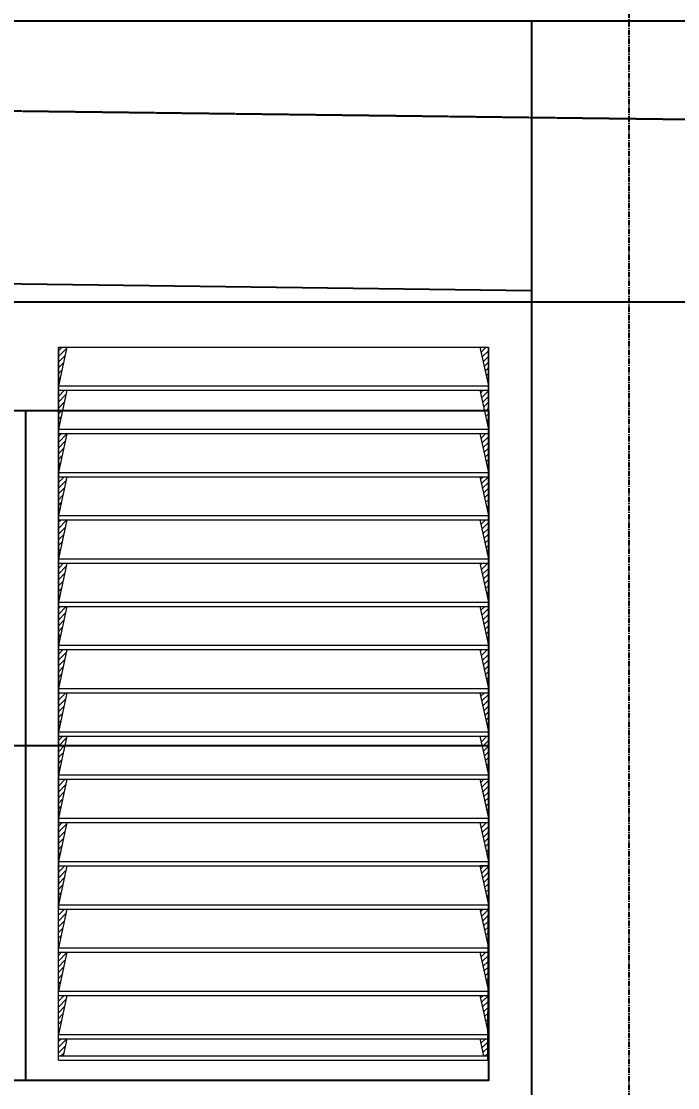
# Model space of a CAD drawing. Header units: inches. Extents: x 102027 to 175311, y -32523 to 10797.
# Drawn here: x 167307 to 168824, y -24930 to -22463 of the extents above; entities that cross this region are included whole.
import ezdxf
from ezdxf import colors
from ezdxf.entities.mleader import LeaderData, LeaderLine
from ezdxf.math import Vec2, Vec3

# ---------------------------------------------------------------- set-up
doc = ezdxf.new("R2010")
doc.units = ezdxf.units.IN
doc.header["$MEASUREMENT"] = 0
for name, pattern in [('CENTER', [2, 1.25, -0.25, 0.25, -0.25]), ('HIDDEN', [0.375, 0.25, -0.125]), ('HIDDEN2', [0.1875, 0.125, -0.0625])]:
    doc.linetypes.add(name, pattern=pattern)
for name, color, linetype in [('1', 1, 'CENTER'), ('M-HVAC-DUCT-NEW', 5, 'Continuous'), ('M-HVAC-PIPE-NEW', 6, 'HIDDEN2'), ('M-X-BKGD', 8, 'Continuous')]:
    doc.layers.add(name, color=color, linetype=linetype)
doc.layers.add('grid nos', color=253, linetype='Continuous', lineweight=0)
doc.styles.add('RomanS', font='romans.shx', dxfattribs={"width": 0.8})

# ---------------------------------------------------------------- blocks, each defined once
blk = doc.blocks.new('LOUVER VIL 3')
at = {"layer": '1', "color": 170, "lineweight": 0}
for p, q in [((105654.3, -12810.9), (106648.3, -12810.9)), ((105654.3, -14110.9), (105654.3, -12810.9)), ((105654.3, -12810.9), (105654.3, -14110.9)), ((106628.3, -12810.9), (106648.3, -12810.9)), ((106628.3, -12810.9), (106648.3, -12810.9)), ((106648.3, -14460.9), (106648.3, -12810.9)), ((106648.3, -12810.9), (106648.3, -14460.9)), ((105654.3, -12900.9), (106648.3, -12900.9)), ((105654.3, -12910.9), (106648.3, -12910.9)), ((106628.3, -12910.9), (106648.3, -12910.9)), ((106628.3, -12910.9), (106648.3, -12910.9)), ((105654.3, -13000.9), (106648.3, -13000.9)), ((105654.3, -13010.9), (106648.3, -13010.9)), ((106628.3, -13010.9), (106648.3, -13010.9)), ((106628.3, -13010.9), (106648.3, -13010.9)), ((105654.3, -13100.9), (106648.3, -13100.9)), ((105654.3, -13110.9), (106648.3, -13110.9)), ((106628.3, -13110.9), (106648.3, -13110.9)), ((106628.3, -13110.9), (106648.3, -13110.9)), ((105654.3, -13200.9), (106648.3, -13200.9)), ((105654.3, -13210.9), (106648.3, -13210.9)), ((106628.3, -13210.9), (106648.3, -13210.9)), ((106628.3, -13210.9), (106648.3, -13210.9)), ((105654.3, -13300.9), (106648.3, -13300.9)), ((105654.3, -13310.9), (106648.3, -13310.9)), ((106628.3, -13310.9), (106648.3, -13310.9)), ((106628.3, -13310.9), (106648.3, -13310.9)), ((105654.3, -13400.9), (106648.3, -13400.9)), ((105654.3, -13410.9), (106648.3, -13410.9)), ((106628.3, -13410.9), (106648.3, -13410.9)), ((106628.3, -13410.9), (106648.3, -13410.9)), ((105654.3, -13500.9), (106648.3, -13500.9)), ((105654.3, -13510.9), (106648.3, -13510.9)), ((106628.3, -13510.9), (106648.3, -13510.9)), ((106628.3, -13510.9), (106648.3, -13510.9)), ((105654.3, -13600.9), (106648.3, -13600.9)), ((105654.3, -13610.9), (106648.3, -13610.9)), ((106628.3, -13610.9), (106648.3, -13610.9)), ((106628.3, -13610.9), (106648.3, -13610.9)), ((105654.3, -13700.9), (106648.3, -13700.9)), ((105654.3, -13710.9), (106648.3, -13710.9)), ((106628.3, -13710.9), (106648.3, -13710.9)), ((106628.3, -13710.9), (106648.3, -13710.9)), ((105654.3, -13800.9), (106648.3, -13800.9)), ((105654.3, -13810.9), (106648.3, -13810.9)), ((106628.3, -13810.9), (106648.3, -13810.9)), ((106628.3, -13810.9), (106648.3, -13810.9)), ((105654.3, -13900.9), (106648.3, -13900.9)), ((105654.3, -13910.9), (106648.3, -13910.9)), ((106628.3, -13910.9), (106648.3, -13910.9)), ((106628.3, -13910.9), (106648.3, -13910.9)), ((105654.3, -14000.9), (106648.3, -14000.9)), ((105654.3, -14010.9), (106648.3, -14010.9)), ((106628.3, -14010.9), (106648.3, -14010.9)), ((106628.3, -14010.9), (106648.3, -14010.9)), ((105654.3, -14100.9), (106648.3, -14100.9)), ((106648.1, -14100.9), (106648.3, -14100.9)), ((106648.1, -14100.9), (106648.3, -14100.9)), ((105654.3, -14110.9), (106648.3, -14110.9)), ((106628.3, -14110.9), (106648.3, -14110.9)), ((106628.3, -14110.9), (106648.3, -14110.9)), ((105654.3, -14200.9), (106648.3, -14200.9)), ((106647.9, -14200.9), (106648.3, -14200.9)), ((106647.9, -14200.9), (106648.3, -14200.9)), ((105654.3, -14210.9), (106648.3, -14210.9)), ((106628.3, -14210.9), (106648.3, -14210.9)), ((106628.3, -14210.9), (106648.3, -14210.9)), ((105654.3, -14300.9), (106648.3, -14300.9)), ((106647.7, -14300.9), (106648.3, -14300.9)), ((106647.7, -14300.9), (106648.3, -14300.9)), ((105654.3, -14310.9), (106648.3, -14310.9)), ((106628.3, -14310.9), (106648.3, -14310.9)), ((106628.3, -14310.9), (106648.3, -14310.9)), ((105654.3, -14400.9), (106648.3, -14400.9)), ((106647.5, -14400.9), (106648.3, -14400.9)), ((106647.5, -14400.9), (106648.3, -14400.9)), ((105654.3, -14410.9), (106648.3, -14410.9)), ((106628.3, -14410.9), (106648.3, -14410.9)), ((106628.3, -14410.9), (106648.3, -14410.9)), ((105654.3, -14450.9), (106648.3, -14450.9)), ((106637.2, -14450.9), (106648.3, -14450.9)), ((106637.2, -14450.9), (106647.4, -14450.9)), ((105654.3, -14460.9), (106648.3, -14460.9)), ((106647.4, -14460.9), (106648.3, -14460.9))]:
    blk.add_line(p, q, dxfattribs=at)
at = {"layer": 'grid nos', "color": 170, "linetype": 'Continuous', "ltscale": 10000}
for p, q in [((105654.3, -12819.4), (105662.8, -12810.9)), ((105654.3, -12832.7), (105673.8, -12813.2)), ((106628.6, -12812.5), (106630.3, -12810.9)), ((106631, -12823.4), (106643.5, -12810.9)), ((106633.4, -12834.2), (106648.3, -12819.4)), ((105654.3, -12845.9), (105670, -12830.2)), ((105654.3, -12859.2), (105666.2, -12847.3)), ((106635.9, -12845), (106648.3, -12832.6)), ((106638.3, -12855.9), (106648.3, -12845.9)), ((105654.3, -12872.4), (105662.4, -12864.3)), ((106640.7, -12866.7), (106648.3, -12859.2)), ((106643.1, -12877.6), (106648.3, -12872.4)), ((105654.3, -12885.7), (105658.6, -12881.4)), ((105654.3, -12899), (105654.8, -12898.4)), ((106645.5, -12888.4), (106648.3, -12885.7)), ((106647.9, -12899.3), (106648.3, -12898.9)), ((105654.3, -12912.2), (105655.6, -12910.9)), ((105654.3, -12925.5), (105668.9, -12910.9)), ((105654.3, -12938.7), (105672, -12921)), ((106629.7, -12917.5), (106636.3, -12910.9)), ((106632.1, -12928.3), (106648.3, -12912.2)), ((105654.3, -12952), (105668.2, -12938)), ((106634.6, -12939.2), (106648.3, -12925.5)), ((106637, -12950), (106648.3, -12938.7)), ((105654.3, -12965.2), (105664.4, -12955.1)), ((105654.3, -12978.5), (105660.7, -12972.1)), ((106639.4, -12960.9), (106648.3, -12952)), ((106641.8, -12971.7), (106648.3, -12965.2)), ((105654.3, -12991.8), (105656.9, -12989.2)), ((106644.2, -12982.6), (106648.3, -12978.5)), ((106646.6, -12993.4), (106648.3, -12991.7)), ((105654.3, -13018.3), (105661.7, -13010.9)), ((105654.3, -13031.5), (105674.1, -13011.7)), ((106628.4, -13011.6), (106629.1, -13010.9)), ((106630.8, -13022.4), (106642.4, -13010.9)), ((106633.2, -13033.3), (106648.3, -13018.3)), ((105654.3, -13044.8), (105670.3, -13028.8)), ((105654.3, -13058.1), (105666.5, -13045.8)), ((106635.7, -13044.1), (106648.3, -13031.5)), ((106638.1, -13055), (106648.3, -13044.8)), ((105654.3, -13071.3), (105662.7, -13062.9)), ((106640.5, -13065.8), (106648.3, -13058)), ((106642.9, -13076.7), (106648.3, -13071.3)), ((105654.3, -13084.6), (105658.9, -13079.9)), ((105654.3, -13097.8), (105655.1, -13097)), ((106645.3, -13087.5), (106648.3, -13084.6)), ((106647.7, -13098.4), (106648.3, -13097.8)), ((105654.3, -13111.1), (105654.5, -13110.9)), ((105654.3, -13124.3), (105667.7, -13110.9)), ((105654.3, -13137.6), (105672.3, -13119.5)), ((106629.5, -13116.5), (106635.2, -13110.9)), ((106631.9, -13127.4), (106648.3, -13111.1)), ((105654.3, -13150.9), (105668.6, -13136.6)), ((106634.3, -13138.2), (106648.3, -13124.3)), ((106636.8, -13149.1), (106648.3, -13137.6)), ((105654.3, -13164.1), (105664.8, -13153.6)), ((105654.3, -13177.4), (105661, -13170.7)), ((106639.2, -13159.9), (106648.3, -13150.8)), ((106641.6, -13170.8), (106648.3, -13164.1)), ((105654.3, -13190.6), (105657.2, -13187.7)), ((106644, -13181.6), (106648.3, -13177.4)), ((106646.4, -13192.5), (106648.3, -13190.6)), ((105654.3, -13217.1), (105660.5, -13210.9)), ((105654.3, -13230.4), (105673.8, -13210.9)), ((106630.6, -13221.5), (106641.3, -13210.9)), ((106633, -13232.4), (106648.3, -13217.1)), ((105654.3, -13243.7), (105670.6, -13227.3)), ((105654.3, -13256.9), (105666.8, -13244.4)), ((106635.5, -13243.2), (106648.3, -13230.4)), ((106637.9, -13254.1), (106648.3, -13243.7)), ((105654.3, -13270.2), (105663, -13261.4)), ((106640.3, -13264.9), (106648.3, -13256.9)), ((106642.7, -13275.7), (106648.3, -13270.2)), ((105654.3, -13283.4), (105659.2, -13278.5)), ((106645.1, -13286.6), (106648.3, -13283.4)), ((105654.3, -13296.7), (105655.5, -13295.5)), ((105654.3, -13323.2), (105666.6, -13310.9)), ((105654.3, -13336.5), (105672.7, -13318.1)), ((106629.3, -13315.6), (106634.1, -13310.9)), ((106631.7, -13326.5), (106647.3, -13310.9)), ((106647.5, -13297.4), (106648.3, -13296.7)), ((105654.3, -13349.7), (105668.9, -13335.1)), ((106634.1, -13337.3), (106648.3, -13323.2)), ((106636.6, -13348.2), (106648.3, -13336.5)), ((105654.3, -13363), (105665.1, -13352.2)), ((105654.3, -13376.2), (105661.3, -13369.2)), ((106639, -13359), (106648.3, -13349.7)), ((106641.4, -13369.9), (106648.3, -13363)), ((105654.3, -13389.5), (105657.5, -13386.3)), ((106643.8, -13380.7), (106648.3, -13376.2)), ((106646.2, -13391.6), (106648.3, -13389.5)), ((105654.3, -13416), (105659.4, -13410.9)), ((105654.3, -13429.3), (105672.7, -13410.9)), ((106630.4, -13420.6), (106640.1, -13410.9)), ((106632.8, -13431.4), (106648.3, -13416)), ((105654.3, -13442.5), (105670.9, -13425.9)), ((105654.3, -13455.8), (105667.1, -13442.9)), ((106635.2, -13442.3), (106648.3, -13429.3)), ((106637.7, -13453.1), (106648.3, -13442.5)), ((105654.3, -13469.1), (105663.4, -13460)), ((106640.1, -13464), (106648.3, -13455.8)), ((105654.3, -13482.3), (105659.6, -13477)), ((106642.5, -13474.8), (106648.3, -13469)), ((106644.9, -13485.7), (106648.3, -13482.3)), ((105654.3, -13495.6), (105655.8, -13494.1)), ((105654.3, -13522.1), (105665.5, -13510.9)), ((105654.3, -13535.3), (105673, -13516.6)), ((106629.1, -13514.7), (106633, -13510.9)), ((106631.5, -13525.6), (106646.2, -13510.9)), ((106647.3, -13496.5), (106648.3, -13495.6)), ((105654.3, -13548.6), (105669.2, -13533.7)), ((106633.9, -13536.4), (106648.3, -13522.1)), ((106636.3, -13547.2), (106648.3, -13535.3)), ((105654.3, -13561.9), (105665.4, -13550.7)), ((106638.8, -13558.1), (106648.3, -13548.6)), ((106641.2, -13568.9), (106648.3, -13561.8)), ((105654.3, -13575.1), (105661.6, -13567.8)), ((105654.3, -13588.4), (105657.8, -13584.8)), ((106643.6, -13579.8), (106648.3, -13575.1)), ((106646, -13590.6), (106648.3, -13588.4)), ((105654.3, -13614.9), (105658.3, -13610.9)), ((105654.3, -13628.2), (105671.6, -13610.9)), ((106630.2, -13619.7), (106639, -13610.9)), ((106632.6, -13630.5), (106648.3, -13614.9)), ((105654.3, -13641.4), (105671.3, -13624.4)), ((106635, -13641.4), (106648.3, -13628.1)), ((105654.3, -13654.7), (105667.5, -13641.5)), ((105654.3, -13667.9), (105663.7, -13658.5)), ((106637.5, -13652.2), (106648.3, -13641.4)), ((106639.9, -13663.1), (106648.3, -13654.7)), ((105654.3, -13681.2), (105659.9, -13675.6)), ((106642.3, -13673.9), (106648.3, -13667.9)), ((106644.7, -13684.8), (106648.3, -13681.2)), ((105654.3, -13694.4), (105656.1, -13692.6)), ((105654.3, -13721), (105664.4, -13710.9)), ((106628.9, -13713.8), (106631.8, -13710.9)), ((106631.3, -13724.6), (106645.1, -13710.9)), ((106647.1, -13695.6), (106648.3, -13694.4)), ((105654.3, -13734.2), (105673.3, -13715.2)), ((105654.3, -13747.5), (105669.5, -13732.2)), ((106633.7, -13735.5), (106648.3, -13720.9)), ((106636.1, -13746.3), (106648.3, -13734.2)), ((105654.3, -13760.7), (105665.7, -13749.3)), ((106638.6, -13757.2), (106648.3, -13747.5)), ((106641, -13768), (106648.3, -13760.7)), ((105654.3, -13774), (105661.9, -13766.3)), ((105654.3, -13787.3), (105658.2, -13783.4)), ((106643.4, -13778.9), (106648.3, -13774)), ((106645.8, -13789.7), (106648.3, -13787.2)), ((105654.3, -13800.5), (105654.4, -13800.4)), ((105654.3, -13813.8), (105657.2, -13810.9)), ((105654.3, -13827), (105670.4, -13810.9)), ((106630, -13818.7), (106637.9, -13810.9)), ((106648.2, -13800.6), (106648.3, -13800.5)), ((105654.3, -13840.3), (105671.6, -13823)), ((106632.4, -13829.6), (106648.3, -13813.8)), ((106634.8, -13840.4), (106648.3, -13827)), ((105654.3, -13853.5), (105667.8, -13840)), ((105654.3, -13866.8), (105664, -13857.1)), ((106637.2, -13851.3), (106648.3, -13840.3)), ((106639.7, -13862.1), (106648.3, -13853.5)), ((105654.3, -13880.1), (105660.2, -13874.1)), ((106642.1, -13873), (106648.3, -13866.8)), ((106644.5, -13883.8), (106648.3, -13880)), ((105654.3, -13893.3), (105656.4, -13891.2)), ((105654.3, -13919.8), (105663.2, -13910.9)), ((106628.7, -13912.9), (106630.7, -13910.9)), ((106631.1, -13923.7), (106644, -13910.9)), ((106646.9, -13894.7), (106648.3, -13893.3)), ((105654.3, -13933.1), (105673.6, -13913.7)), ((105654.3, -13946.4), (105669.8, -13930.8)), ((106633.5, -13934.6), (106648.3, -13919.8)), ((106635.9, -13945.4), (106648.3, -13933.1)), ((105654.3, -13959.6), (105666.1, -13947.8)), ((106638.4, -13956.3), (106648.3, -13946.3)), ((106640.8, -13967.1), (106648.3, -13959.6)), ((105654.3, -13972.9), (105662.3, -13964.9)), ((105654.3, -13986.1), (105658.5, -13981.9)), ((106643.2, -13977.9), (106648.3, -13972.9)), ((105654.3, -13999.4), (105654.7, -13999)), ((106645.6, -13988.8), (106648.3, -13986.1)), ((106648, -13999.6), (106648.3, -13999.4)), ((105654.3, -14012.6), (105656, -14010.9)), ((105654.3, -14025.9), (105669.3, -14010.9)), ((105654.3, -14039.2), (105671.9, -14021.5)), ((106629.8, -14017.8), (106636.8, -14010.9)), ((106632.2, -14028.7), (106648.3, -14012.6)), ((106634.6, -14039.5), (106648.3, -14025.9)), ((105654.3, -14052.4), (105668.1, -14038.6)), ((105654.3, -14065.7), (105664.3, -14055.6)), ((106637, -14050.4), (106648.3, -14039.1)), ((106639.5, -14061.2), (106648.3, -14052.4)), ((105654.3, -14078.9), (105660.5, -14072.7)), ((106641.9, -14072.1), (106648.3, -14065.7)), ((106644.3, -14082.9), (106648.3, -14078.9)), ((105654.3, -14092.2), (105656.7, -14089.7)), ((106646.7, -14093.8), (106648.3, -14092.2)), ((105654.3, -14112.2), (105655.6, -14110.9)), ((105654.3, -14125.5), (105668.9, -14110.9)), ((105654.3, -14138.7), (105672, -14121)), ((106629.7, -14117.5), (106636.3, -14110.9)), ((106632.1, -14128.3), (106648.3, -14112.2)), ((106634.6, -14139.2), (106648.3, -14125.5)), ((105654.3, -14152), (105668.2, -14138)), ((105654.3, -14165.2), (105664.4, -14155.1)), ((106637, -14150), (106648.3, -14138.7)), ((106639.4, -14160.9), (106648.3, -14152)), ((105654.3, -14178.5), (105660.7, -14172.1)), ((106641.8, -14171.7), (106648.3, -14165.2)), ((106644.2, -14182.6), (106648.3, -14178.5)), ((105654.3, -14191.8), (105656.9, -14189.2)), ((106646.6, -14193.4), (106648.3, -14191.7)), ((105654.3, -14218.3), (105661.7, -14210.9)), ((105654.3, -14231.5), (105674.1, -14211.7)), ((105654.3, -14244.8), (105670.3, -14228.8)), ((106628.4, -14211.6), (106629.1, -14210.9)), ((106630.8, -14222.4), (106642.4, -14210.9)), ((106633.2, -14233.3), (106648.3, -14218.3)), ((106635.7, -14244.1), (106648.3, -14231.5)), ((105654.3, -14258.1), (105666.5, -14245.8)), ((106638.1, -14255), (106648.3, -14244.8)), ((105654.3, -14271.3), (105662.7, -14262.9)), ((105654.3, -14284.6), (105658.9, -14279.9)), ((106640.5, -14265.8), (106648.3, -14258)), ((106642.9, -14276.7), (106648.3, -14271.3)), ((105654.3, -14297.8), (105655.1, -14297)), ((106645.3, -14287.5), (106648.3, -14284.6)), ((106647.7, -14298.4), (106648.3, -14297.8)), ((105654.3, -14311.1), (105654.5, -14310.9)), ((105654.3, -14324.3), (105667.7, -14310.9)), ((105654.3, -14337.6), (105672.3, -14319.5)), ((106629.5, -14316.5), (106635.2, -14310.9)), ((106631.9, -14327.4), (106648.3, -14311.1)), ((106634.3, -14338.2), (106648.3, -14324.3)), ((105654.3, -14350.9), (105668.6, -14336.6)), ((105654.3, -14364.1), (105664.8, -14353.6)), ((106636.8, -14349.1), (106648.3, -14337.6)), ((106639.2, -14359.9), (106648.3, -14350.8)), ((105654.3, -14377.4), (105661, -14370.7)), ((106641.6, -14370.8), (106648.3, -14364.1)), ((106644, -14381.6), (106648.3, -14377.4)), ((105654.3, -14390.6), (105657.2, -14387.7)), ((106646.4, -14392.5), (106648.3, -14390.6)), ((105654.3, -14417.1), (105660.5, -14410.9)), ((105654.3, -14430.4), (105673.8, -14410.9)), ((105654.3, -14443.7), (105670.6, -14427.3)), ((106630.6, -14421.5), (106641.3, -14410.9)), ((106633, -14432.4), (106648.3, -14417.1)), ((105660.3, -14450.9), (105666.8, -14444.4)), ((106635.5, -14443.2), (106648.3, -14430.4)), ((106641, -14450.9), (106648.3, -14443.7))]:
    blk.add_line(p, q, dxfattribs=at)
at = {"layer": 'grid nos', "color": 170, "linetype": 'HIDDEN', "ltscale": 10000}
for p, q in [((105674.3, -12810.9), (105654.3, -12900.9)), ((106628.3, -12810.9), (106648.3, -12900.9)), ((105674.3, -12910.9), (105654.3, -13000.9)), ((106628.3, -12910.9), (106648.3, -13000.9)), ((105674.3, -13010.9), (105654.3, -13100.9)), ((106628.3, -13010.9), (106648.3, -13100.9)), ((105674.3, -13110.9), (105654.3, -13200.9)), ((106628.3, -13110.9), (106648.3, -13200.9)), ((105674.3, -13210.9), (105654.3, -13300.9)), ((106628.3, -13210.9), (106648.3, -13300.9)), ((105674.3, -13310.9), (105654.3, -13400.9)), ((106628.3, -13310.9), (106648.3, -13400.9)), ((105674.3, -13410.9), (105654.3, -13500.9)), ((106628.3, -13410.9), (106648.3, -13500.9)), ((105674.3, -13510.9), (105654.3, -13600.9)), ((106628.3, -13510.9), (106648.3, -13600.9)), ((105674.3, -13610.9), (105654.3, -13700.9)), ((106628.3, -13610.9), (106648.3, -13700.9)), ((105674.3, -13710.9), (105654.3, -13800.9)), ((106628.3, -13710.9), (106648.3, -13800.9)), ((105674.3, -13810.9), (105654.3, -13900.9)), ((106628.3, -13810.9), (106648.3, -13900.9)), ((105674.3, -13910.9), (105654.3, -14000.9)), ((106628.3, -13910.9), (106648.3, -14000.9)), ((105654.3, -14100.9), (105654.3, -14010.9)), ((105654.3, -14010.9), (105674.3, -14010.9)), ((105674.3, -14010.9), (105654.3, -14100.9)), ((105654.3, -14460.9), (105654.3, -14010.9)), ((106648.3, -14010.9), (106628.3, -14010.9)), ((106628.3, -14010.9), (106648.3, -14100.9)), ((106647.4, -14460.9), (106648.3, -14010.9)), ((106648.3, -14100.9), (106648.3, -14010.9)), ((105674.3, -14110.9), (105654.3, -14200.9)), ((106628.3, -14110.9), (106648.3, -14200.9)), ((105674.3, -14210.9), (105654.3, -14300.9)), ((106628.3, -14210.9), (106648.3, -14300.9)), ((105674.3, -14310.9), (105654.3, -14400.9)), ((106628.3, -14310.9), (106648.3, -14400.9)), ((105674.3, -14410.9), (105665.4, -14450.9)), ((106628.3, -14410.9), (106637.2, -14450.9)), ((105663.2, -14460.9), (105663, -14461.4))]:
    blk.add_line(p, q, dxfattribs=at)

msp = doc.modelspace()

# ---------------------------------------------------------------- linework, layer by layer
at = {"layer": 'M-X-BKGD', "color": 8, "linetype": 'CENTER', "ltscale": 10}
msp.add_line((168711.1, -20883.1), (168711.1, -32313.4), dxfattribs=at)
at = {"layer": 'M-X-BKGD', "color": 8}
for p, q in [((174936.1, -22463.4), (150486.1, -22463.4)), ((168486.1, -22463.4), (168486.1, -32313.4)), ((162711.1, -23013.5), (168486.1, -23085.7)), ((167316.1, -23363.4), (167316.1, -24913.4)), ((163036.1, -24138.4), (168386.1, -24138.4))]:
    msp.add_line(p, q, dxfattribs=at)
at = {"layer": 'M-X-BKGD', "color": 8, "linetype": 'HIDDEN', "ltscale": 5}
for p, q in [((162711.1, -22613.4), (174711.1, -22763.4)), ((174936.1, -23113.4), (150026.1, -23113.4))]:
    msp.add_line(p, q, dxfattribs=at)
at = {"layer": 'M-X-BKGD', "color": 8}
msp.add_lwpolyline([(163036.1, -23363.4), (168386.1, -23363.4), (168386.1, -24913.4), (163036.1, -24913.4)], close=True, dxfattribs=at)

# ---------------------------------------------------------------- block references
at = {"layer": 'M-HVAC-DUCT-NEW'}
msp.add_blockref('LOUVER VIL 3', (61737.8, -10405.9), dxfattribs=at)

# ---------------------------------------------------------------- next in the draw order: leaders
at = {"layer": 'M-HVAC-PIPE-NEW'}
ml = msp.add_multileader_mtext('Standard', dxfattribs=at)
ml.set_content('RAIN PROOF LOUVERS\\P(TYP.)', color=2, style='RomanS')
ml.set_leader_properties(color=2)
ml.build(insert=Vec2(0, 0))
ml.multileader.update_dxf_attribs({"dogleg_length": 16769.6, "arrow_head_size": 600})
ctx = ml.context
ctx.base_point, ctx.char_height, ctx.arrow_head_size, ctx.landing_gap_size, ctx.plane_origin = Vec3(165950.1, -20080.3), 600, 600, 1000, Vec3(168387.8, -12682.8)
notes = []
notes.append((ctx, [(0, (1, 1, 0), (163487.7, -20080.3), (1, 0), 2462.4, [(0, [(163487.7, -22915.8)], 0, [])])]))
ctx.mtext.insert, ctx.mtext.flow_direction = Vec3(166950.1, -19680.3), 5
ctx.mtext.has_bg_fill, ctx.mtext.bg_color, ctx.mtext.bg_scale_factor, ctx.mtext.bg_transparency, ctx.mtext.use_window_bg_color = 1, -1023410167, 1.5, 0, 1
for ctx, leaders in notes:
    for number, flags, end, landing, length, lines in leaders:
        leader = LeaderData()
        leader.index, (leader.has_last_leader_line, leader.has_dogleg_vector, leader.attachment_direction) = number, flags
        leader.last_leader_point, leader.dogleg_vector, leader.dogleg_length = Vec3(end), Vec3(landing), length
        for number, points, colour, breaks in lines:
            line = LeaderLine()
            line.index, line.vertices, line.color, line.breaks = number, Vec3.list(points), colors.encode_raw_color(colour), breaks
            leader.lines.append(line)
        ctx.leaders.append(leader)

doc.saveas('drawing.dxf')
